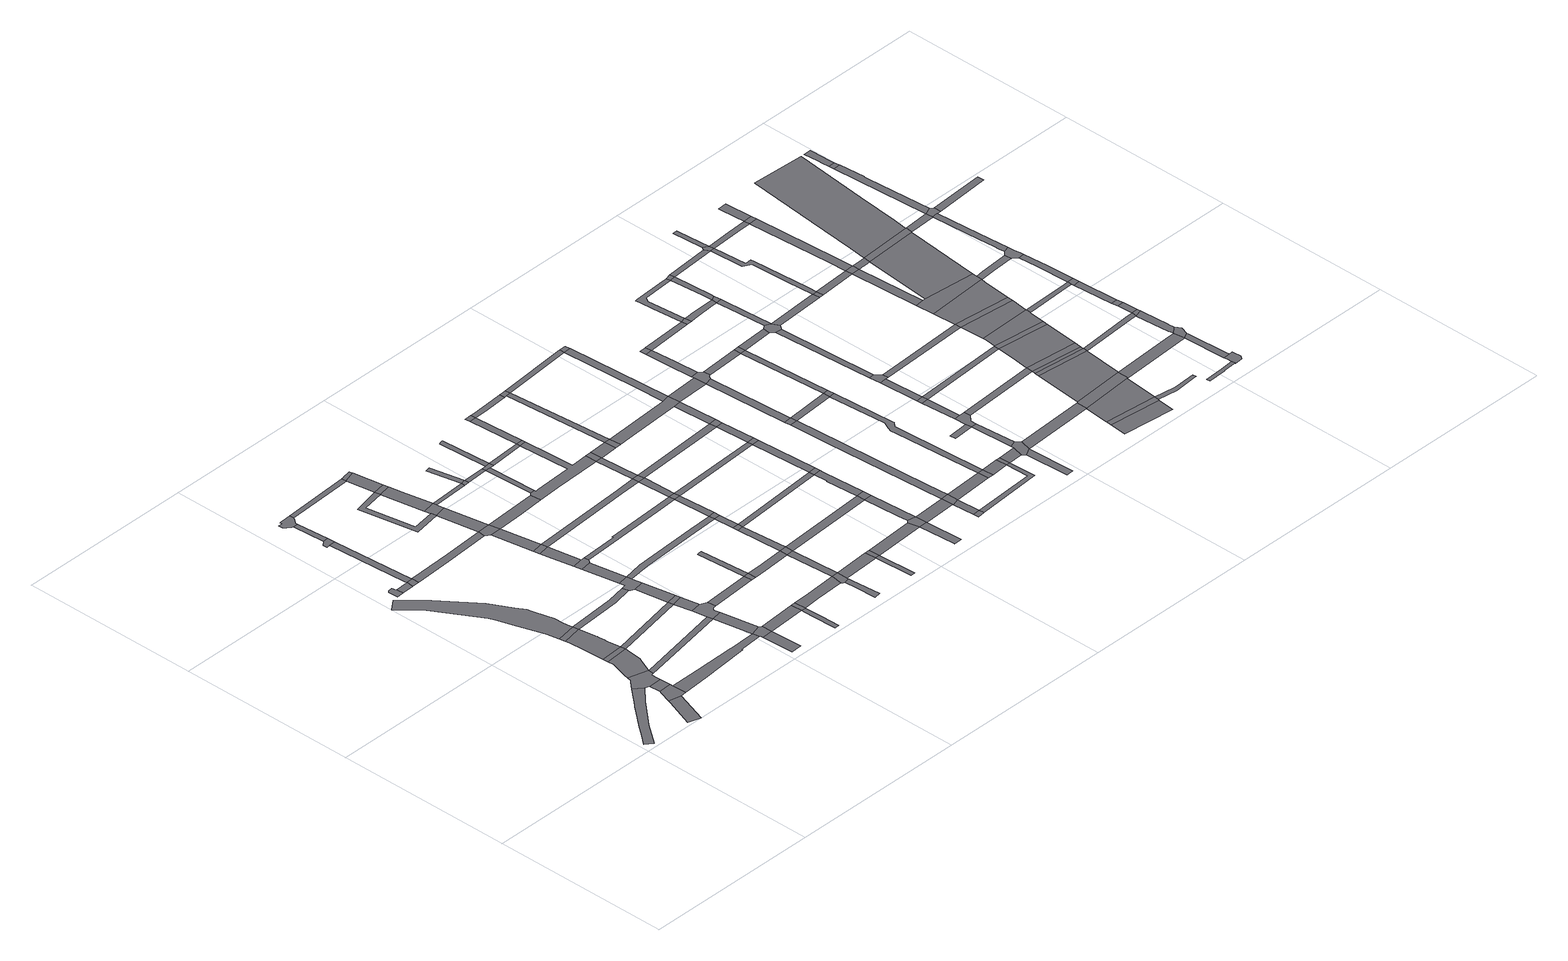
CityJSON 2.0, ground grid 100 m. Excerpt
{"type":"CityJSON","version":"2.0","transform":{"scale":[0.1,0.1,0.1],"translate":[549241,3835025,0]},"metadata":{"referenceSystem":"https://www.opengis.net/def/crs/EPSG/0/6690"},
"CityObjects":{
"road1":{"type":"Road","attributes":{"RoadStructureAttribute.sectionType":"1"},"geometry":[{"type":"MultiSurface","lod":"1","boundaries":[[[0,1,2,3,4,5,6,7,8,9,10,11,12,13]]]}]},
"road2":{"type":"Road","attributes":{"RoadStructureAttribute.sectionType":"1"},"geometry":[{"type":"MultiSurface","lod":"1","boundaries":[[[14,15,16,17,18]]]}]},
"road3":{"type":"Road","geometry":[{"type":"MultiSurface","lod":"1","boundaries":[[[19,20,21,14,18,22,23]]]}]},
"road4":{"type":"Road","geometry":[{"type":"MultiSurface","lod":"1","boundaries":[[[24,25,26,0,13,27,28,29,30,31,32,33,34,35,36]]]}]},
"road5":{"type":"Road","attributes":{"RoadStructureAttribute.sectionType":"1"},"geometry":[{"type":"MultiSurface","lod":"1","boundaries":[[[29,28,20,19]]]}]},
"road6":{"type":"Road","attributes":{"RoadStructureAttribute.sectionType":"1"},"geometry":[{"type":"MultiSurface","lod":"1","boundaries":[[[37,38,39,40,41,42,43,44,45,46,24,36]]]}]},
"road7":{"type":"Road","attributes":{"RoadStructureAttribute.sectionType":"1"},"geometry":[{"type":"MultiSurface","lod":"1","boundaries":[[[47,48,49,50,51,52,53,54,55,56,57,58,59,60,61,62,63,64,65,66,67,68,69,70,71,72,73,74,75,76]]]}]},
"road8":{"type":"Road","geometry":[{"type":"MultiSurface","lod":"1","boundaries":[[[77,78,79,80,81,82,83]]]}]},
"road9":{"type":"Road","geometry":[{"type":"MultiSurface","lod":"1","boundaries":[[[84,85,44,43]]]}]},
"road10":{"type":"Road","attributes":{"RoadStructureAttribute.sectionType":"1"},"geometry":[{"type":"MultiSurface","lod":"1","boundaries":[[[86,87,88,89,90,91,92,93,94,95,96,85,84]]]}]},
"road11":{"type":"Road","attributes":{"RoadStructureAttribute.sectionType":"1"},"geometry":[{"type":"MultiSurface","lod":"1","boundaries":[[[97,98,83,82,99]]]}]},
"road12":{"type":"Road","geometry":[{"type":"MultiSurface","lod":"1","boundaries":[[[76,75,94,93]]]}]},
"road13":{"type":"Road","geometry":[{"type":"MultiSurface","lod":"1","boundaries":[[[100,97,99,101,102]]]}]},
"road14":{"type":"Road","attributes":{"RoadStructureAttribute.sectionType":"1"},"geometry":[{"type":"MultiSurface","lod":"1","boundaries":[[[103,104,105,106,107,97,100]]]}]},
"road15":{"type":"Road","attributes":{"RoadStructureAttribute.sectionType":"1"},"geometry":[{"type":"MultiSurface","lod":"1","boundaries":[[[108,109,110,111,112,23,22,113,114,115,116,117]]]}]},
"road16":{"type":"Road","geometry":[{"type":"MultiSurface","lod":"1","boundaries":[[[118,119,120,121,105,104]]]}]},
"road17":{"type":"Road","attributes":{"RoadStructureAttribute.sectionType":"1"},"geometry":[{"type":"MultiSurface","lod":"1","boundaries":[[[122,123,36,35,124]]]}]},
"road18":{"type":"Road","attributes":{"RoadStructureAttribute.sectionType":"1"},"geometry":[{"type":"MultiSurface","lod":"1","boundaries":[[[125,126,119,118]]]}]},
"road19":{"type":"Road","geometry":[{"type":"MultiSurface","lod":"1","boundaries":[[[127,128,129,130,131,132,133,134,135,126,125,136,137,138,139]]]}]},
"road20":{"type":"Road","attributes":{"RoadStructureAttribute.sectionType":"1"},"geometry":[{"type":"MultiSurface","lod":"1","boundaries":[[[140,84,43,141]]]}]},
"road21":{"type":"Road","attributes":{"RoadStructureAttribute.sectionType":"1"},"geometry":[{"type":"MultiSurface","lod":"1","boundaries":[[[142,143,76,93,144,145]]]}]},
"road22":{"type":"Road","attributes":{"RoadStructureAttribute.sectionType":"1"},"geometry":[{"type":"MultiSurface","lod":"1","boundaries":[[[146,147,148,100,102,149,150]]]}]},
"road23":{"type":"Road","attributes":{"RoadStructureAttribute.sectionType":"1"},"geometry":[{"type":"MultiSurface","lod":"1","boundaries":[[[151,152,153,154]]]}]},
"road24":{"type":"Road","geometry":[{"type":"MultiSurface","lod":"1","boundaries":[[[155,108,117,156,152,151,157]]]}]},
"road25":{"type":"Road","attributes":{"RoadStructureAttribute.sectionType":"1"},"geometry":[{"type":"MultiSurface","lod":"1","boundaries":[[[158,124,108,155]]]}]},
"road26":{"type":"Road","attributes":{"RoadStructureAttribute.sectionType":"1"},"geometry":[{"type":"MultiSurface","lod":"1","boundaries":[[[159,127,139,160,161]]]}]},
"road27":{"type":"Road","geometry":[{"type":"MultiSurface","lod":"1","boundaries":[[[162,163,164,122,124,158,165,166,167,168,169]]]}]},
"road28":{"type":"Road","attributes":{"RoadStructureAttribute.sectionType":"1"},"geometry":[{"type":"MultiSurface","lod":"1","boundaries":[[[170,141,171,172,163,162]]]}]},
"road29":{"type":"Road","geometry":[{"type":"MultiSurface","lod":"1","boundaries":[[[173,140,141,170]]]}]},
"road30":{"type":"Road","attributes":{"RoadStructureAttribute.sectionType":"1"},"geometry":[{"type":"MultiSurface","lod":"1","boundaries":[[[174,175,140,173]]]}]},
"road31":{"type":"Road","geometry":[{"type":"MultiSurface","lod":"1","boundaries":[[[176,177,178,179,180,181,142,145,182,175,174,183,184]]]}]},
"road32":{"type":"Road","attributes":{"RoadStructureAttribute.sectionType":"1"},"geometry":[{"type":"MultiSurface","lod":"1","boundaries":[[[185,186,187,177,176]]]}]},
"road33":{"type":"Road","attributes":{"RoadStructureAttribute.sectionType":"1"},"geometry":[{"type":"MultiSurface","lod":"1","boundaries":[[[188,189,190,191,192,193,194,195,196,197]]]}]},
"road34":{"type":"Road","geometry":[{"type":"MultiSurface","lod":"1","boundaries":[[[198,199,200,187,186,201]]]}]},
"road35":{"type":"Road","attributes":{"RoadStructureAttribute.sectionType":"1"},"geometry":[{"type":"MultiSurface","lod":"1","boundaries":[[[202,203,204,205,200,199]]]}]},
"road36":{"type":"Road","geometry":[{"type":"MultiSurface","lod":"1","boundaries":[[[206,207,208,204,203]]]}]},
"road37":{"type":"Road","attributes":{"RoadStructureAttribute.sectionType":"1"},"geometry":[{"type":"MultiSurface","lod":"1","boundaries":[[[209,157,151,210,211,212]]]}]},
"road38":{"type":"Road","attributes":{"RoadStructureAttribute.sectionType":"1"},"geometry":[{"type":"MultiSurface","lod":"1","boundaries":[[[213,214,208,207]]]}]},
"road39":{"type":"Road","geometry":[{"type":"MultiSurface","lod":"1","boundaries":[[[215,146,150,214,213]]]}]},
"road40":{"type":"Road","attributes":{"RoadStructureAttribute.sectionType":"1"},"geometry":[{"type":"MultiSurface","lod":"1","boundaries":[[[216,217,193,218,146,215]]]}]},
"road41":{"type":"Road","geometry":[{"type":"MultiSurface","lod":"1","boundaries":[[[219,220,221,194,193,217,222,223,224]]]}]},
"road42":{"type":"Road","attributes":{"RoadStructureAttribute.sectionType":"1"},"geometry":[{"type":"MultiSurface","lod":"1","boundaries":[[[225,226,197,227,220,219]]]}]},
"road43":{"type":"Road","attributes":{"RoadStructureAttribute.sectionType":"1"},"geometry":[{"type":"MultiSurface","lod":"1","boundaries":[[[212,228,229,230,231,232]]]}]},
"road44":{"type":"Road","attributes":{"RoadStructureAttribute.sectionType":"1"},"geometry":[{"type":"MultiSurface","lod":"1","boundaries":[[[233,169,168,234]]]}]},
"road45":{"type":"Road","geometry":[{"type":"MultiSurface","lod":"1","boundaries":[[[235,188,197,226]]]}]},
"road46":{"type":"Road","attributes":{"RoadStructureAttribute.sectionType":"1"},"geometry":[{"type":"MultiSurface","lod":"1","boundaries":[[[236,161,237,238,239,188,235]]]}]},
"road47":{"type":"Road","geometry":[{"type":"MultiSurface","lod":"1","boundaries":[[[240,241,242,243,159,161,236]]]}]},
"road48":{"type":"Road","geometry":[{"type":"MultiSurface","lod":"1","boundaries":[[[244,209,212,232,245]]]}]},
"road49":{"type":"Road","attributes":{"RoadStructureAttribute.sectionType":"1"},"geometry":[{"type":"MultiSurface","lod":"1","boundaries":[[[246,219,224,247]]]}]},
"road50":{"type":"Road","geometry":[{"type":"MultiSurface","lod":"1","boundaries":[[[248,215,213,249,250]]]}]},
"road51":{"type":"Road","geometry":[{"type":"MultiSurface","lod":"1","boundaries":[[[251,233,234,252]]]}]},
"road52":{"type":"Road","attributes":{"RoadStructureAttribute.sectionType":"1"},"geometry":[{"type":"MultiSurface","lod":"1","boundaries":[[[253,254,255,244,245,256,257,258,259,260]]]}]},
"road53":{"type":"Road","attributes":{"RoadStructureAttribute.sectionType":"1"},"geometry":[{"type":"MultiSurface","lod":"1","boundaries":[[[261,262,263,233,251]]]}]},
"road54":{"type":"Road","attributes":{"RoadStructureAttribute.sectionType":"1"},"geometry":[{"type":"MultiSurface","lod":"1","boundaries":[[[264,265,266,176,184,267,268,269]]]}]},
"road55":{"type":"Road","geometry":[{"type":"MultiSurface","lod":"1","boundaries":[[[270,246,247,271]]]}]},
"road56":{"type":"Road","geometry":[{"type":"MultiSurface","lod":"1","boundaries":[[[272,273,274,246,270]]]}]},
"road57":{"type":"Road","attributes":{"RoadStructureAttribute.sectionType":"1"},"geometry":[{"type":"MultiSurface","lod":"1","boundaries":[[[275,276,277,278,198,201,279,280]]]}]},
"road58":{"type":"Road","attributes":{"RoadStructureAttribute.sectionType":"1"},"geometry":[{"type":"MultiSurface","lod":"1","boundaries":[[[281,282,206,203,283,284]]]}]},
"road59":{"type":"Road","attributes":{"RoadStructureAttribute.sectionType":"1"},"geometry":[{"type":"MultiSurface","lod":"1","boundaries":[[[285,286,287,251,252,288,289]]]}]},
"road60":{"type":"Road","attributes":{"RoadStructureAttribute.sectionType":"1"},"geometry":[{"type":"MultiSurface","lod":"1","boundaries":[[[290,270,271,291]]]}]},
"road61":{"type":"Road","attributes":{"RoadStructureAttribute.sectionType":"1"},"geometry":[{"type":"MultiSurface","lod":"1","boundaries":[[[292,293,294,295,296,297]]]}]},
"road62":{"type":"Road","geometry":[{"type":"MultiSurface","lod":"1","boundaries":[[[298,253,260,299,300,294,293,301]]]}]},
"road63":{"type":"Road","attributes":{"RoadStructureAttribute.sectionType":"1"},"geometry":[{"type":"MultiSurface","lod":"1","boundaries":[[[291,302,303,304]]]}]},
"road64":{"type":"Road","attributes":{"RoadStructureAttribute.sectionType":"1"},"geometry":[{"type":"MultiSurface","lod":"1","boundaries":[[[305,289,253,298]]]}]},
"road65":{"type":"Road","geometry":[{"type":"MultiSurface","lod":"1","boundaries":[[[306,307,290,291,304,308]]]}]},
"road66":{"type":"Road","geometry":[{"type":"MultiSurface","lod":"1","boundaries":[[[309,285,289,305]]]}]},
"road67":{"type":"Road","attributes":{"RoadStructureAttribute.sectionType":"1"},"geometry":[{"type":"MultiSurface","lod":"1","boundaries":[[[310,311,312,313,307,306]]]}]},
"road68":{"type":"Road","attributes":{"RoadStructureAttribute.sectionType":"1"},"geometry":[{"type":"MultiSurface","lod":"1","boundaries":[[[314,315,316,285,309]]]}]},
"road69":{"type":"Road","attributes":{"RoadStructureAttribute.sectionType":"1"},"geometry":[{"type":"MultiSurface","lod":"1","boundaries":[[[317,318,298,301,319,320,321]]]}]},
"road70":{"type":"Road","geometry":[{"type":"MultiSurface","lod":"1","boundaries":[[[322,323,316,315]]]}]},
"road71":{"type":"Road","attributes":{"RoadStructureAttribute.sectionType":"1"},"geometry":[{"type":"MultiSurface","lod":"1","boundaries":[[[324,269,323,322]]]}]},
"road72":{"type":"Road","attributes":{"RoadStructureAttribute.sectionType":"1"},"geometry":[{"type":"MultiSurface","lod":"1","boundaries":[[[325,326,327,328,329,330,331,332,333,334,303,302,335,248,250,336,337,338,339,340]]]}]},
"road73":{"type":"Road","geometry":[{"type":"MultiSurface","lod":"1","boundaries":[[[341,264,269,324]]]}]},
"road74":{"type":"Road","attributes":{"RoadStructureAttribute.sectionType":"1"},"geometry":[{"type":"MultiSurface","lod":"1","boundaries":[[[342,306,308,329]]]}]},
"road75":{"type":"Road","attributes":{"RoadStructureAttribute.sectionType":"1"},"geometry":[{"type":"MultiSurface","lod":"1","boundaries":[[[343,321,344,345]]]}]},
"road76":{"type":"Road","attributes":{"RoadStructureAttribute.sectionType":"1"},"geometry":[{"type":"MultiSurface","lod":"1","boundaries":[[[346,280,264,341]]]}]},
"road77":{"type":"Road","geometry":[{"type":"MultiSurface","lod":"1","boundaries":[[[347,317,321,343]]]}]},
"road78":{"type":"Road","geometry":[{"type":"MultiSurface","lod":"1","boundaries":[[[275,280,346,348]]]}]},
"road79":{"type":"Road","attributes":{"RoadStructureAttribute.sectionType":"1"},"geometry":[{"type":"MultiSurface","lod":"1","boundaries":[[[349,350,284,275,348]]]}]},
"road80":{"type":"Road","geometry":[{"type":"MultiSurface","lod":"1","boundaries":[[[351,281,284,350,352]]]}]},
"road81":{"type":"Road","geometry":[{"type":"MultiSurface","lod":"1","boundaries":[[[353,342,329,328]]]}]},
"road82":{"type":"Road","attributes":{"RoadStructureAttribute.sectionType":"1"},"geometry":[{"type":"MultiSurface","lod":"1","boundaries":[[[354,339,281,351]]]}]},
"road83":{"type":"Road","attributes":{"RoadStructureAttribute.sectionType":"1"},"geometry":[{"type":"MultiSurface","lod":"1","boundaries":[[[355,356,342,353]]]}]},
"road84":{"type":"Road","geometry":[{"type":"MultiSurface","lod":"1","boundaries":[[[357,340,339,354]]]}]},
"road85":{"type":"Road","attributes":{"RoadStructureAttribute.sectionType":"1"},"geometry":[{"type":"MultiSurface","lod":"1","boundaries":[[[358,309,305,359]]]}]},
"road86":{"type":"Road","geometry":[{"type":"MultiSurface","lod":"1","boundaries":[[[360,361,356,355]]]}]},
"road87":{"type":"Road","attributes":{"RoadStructureAttribute.sectionType":"1"},"geometry":[{"type":"MultiSurface","lod":"1","boundaries":[[[362,347,343,363,364]]]}]},
"road88":{"type":"Road","attributes":{"RoadStructureAttribute.sectionType":"1"},"geometry":[{"type":"MultiSurface","lod":"1","boundaries":[[[365,366,357,354,367,368,369]]]}]},
"road89":{"type":"Road","attributes":{"RoadStructureAttribute.sectionType":"1"},"geometry":[{"type":"MultiSurface","lod":"1","boundaries":[[[370,322,315,371]]]}]},
"road90":{"type":"Road","geometry":[{"type":"MultiSurface","lod":"1","boundaries":[[[372,365,369,373]]]}]},
"road91":{"type":"Road","attributes":{"RoadStructureAttribute.sectionType":"1"},"geometry":[{"type":"MultiSurface","lod":"1","boundaries":[[[374,375,376,360,355,377,378,379]]]}]},
"road92":{"type":"Road","attributes":{"RoadStructureAttribute.sectionType":"1"},"geometry":[{"type":"MultiSurface","lod":"1","boundaries":[[[380,348,346,381]]]}]},
"road93":{"type":"Road","attributes":{"RoadStructureAttribute.sectionType":"1"},"geometry":[{"type":"MultiSurface","lod":"1","boundaries":[[[382,364,383,384,385]]]}]},
"road94":{"type":"Road","geometry":[{"type":"MultiSurface","lod":"1","boundaries":[[[386,362,364,382,387]]]}]},
"road95":{"type":"Road","attributes":{"RoadStructureAttribute.sectionType":"1"},"geometry":[{"type":"MultiSurface","lod":"1","boundaries":[[[388,389,365,372]]]}]},
"road96":{"type":"Road","attributes":{"RoadStructureAttribute.sectionType":"1"},"geometry":[{"type":"MultiSurface","lod":"1","boundaries":[[[390,351,352,391]]]}]},
"road97":{"type":"Road","attributes":{"RoadStructureAttribute.sectionType":"1"},"geometry":[{"type":"MultiSurface","lod":"1","boundaries":[[[392,359,393,386,387]]]}]},
"road98":{"type":"Road","geometry":[{"type":"MultiSurface","lod":"1","boundaries":[[[394,395,374,379,396,389,388]]]}]},
"road99":{"type":"Road","geometry":[{"type":"MultiSurface","lod":"1","boundaries":[[[397,358,359,392]]]}]},
"road100":{"type":"Road","attributes":{"RoadStructureAttribute.sectionType":"1"},"geometry":[{"type":"MultiSurface","lod":"1","boundaries":[[[398,399,371,400,401,402,358,397]]]}]},
"road101":{"type":"Road","attributes":{"RoadStructureAttribute.sectionType":"7"},"geometry":[{"type":"MultiSurface","lod":"1","boundaries":[[[403,404,387,382,405,406]]]}]},
"road102":{"type":"Road","geometry":[{"type":"MultiSurface","lod":"1","boundaries":[[[407,370,371,399]]]}]},
"road103":{"type":"Road","attributes":{"RoadStructureAttribute.sectionType":"1"},"geometry":[{"type":"MultiSurface","lod":"1","boundaries":[[[408,409,410,372,373,411,412,413]]]}]},
"road104":{"type":"Road","geometry":[{"type":"MultiSurface","lod":"1","boundaries":[[[414,415,416,417]]]}]},
"road105":{"type":"Road","attributes":{"RoadStructureAttribute.sectionType":"1"},"geometry":[{"type":"MultiSurface","lod":"1","boundaries":[[[418,381,419,420,421,370,407]]]}]},
"road106":{"type":"Road","attributes":{"RoadStructureAttribute.sectionType":"1"},"geometry":[{"type":"MultiSurface","lod":"1","boundaries":[[[422,423,415,414]]]}]},
"road107":{"type":"Road","geometry":[{"type":"MultiSurface","lod":"1","boundaries":[[[424,403,406,423,422]]]}]},
"road108":{"type":"Road","geometry":[{"type":"MultiSurface","lod":"1","boundaries":[[[425,380,381,418]]]}]},
"road109":{"type":"Road","attributes":{"RoadStructureAttribute.sectionType":"1"},"geometry":[{"type":"MultiSurface","lod":"1","boundaries":[[[426,391,427,380,425]]]}]},
"road110":{"type":"Road","attributes":{"RoadStructureAttribute.sectionType":"1"},"geometry":[{"type":"MultiSurface","lod":"1","boundaries":[[[428,394,388,429]]]}]},
"road111":{"type":"Road","geometry":[{"type":"MultiSurface","lod":"1","boundaries":[[[430,390,391,426]]]}]},
"road112":{"type":"Road","attributes":{"RoadStructureAttribute.sectionType":"1"},"geometry":[{"type":"MultiSurface","lod":"1","boundaries":[[[413,412,390,430]]]}]},
"road113":{"type":"Road","attributes":{"RoadStructureAttribute.sectionType":"1"},"geometry":[{"type":"MultiSurface","lod":"1","boundaries":[[[431,432,433,434,435,436,437,403,424]]]}]},
"road114":{"type":"Road","attributes":{"RoadStructureAttribute.sectionType":"1"},"geometry":[{"type":"MultiSurface","lod":"1","boundaries":[[[438,424,422,439]]]}]},
"road115":{"type":"Road","attributes":{"RoadStructureAttribute.sectionType":"1"},"geometry":[{"type":"MultiSurface","lod":"1","boundaries":[[[440,441,442,443,414,417]]]}]},
"road116":{"type":"Road","attributes":{"RoadStructureAttribute.sectionType":"1"},"geometry":[{"type":"MultiSurface","lod":"1","boundaries":[[[444,445,429,446,447,448,409,408]]]}]},
"road117":{"type":"Road","geometry":[{"type":"MultiSurface","lod":"1","boundaries":[[[449,450,436,435]]]}]},
"road118":{"type":"Road","geometry":[{"type":"MultiSurface","lod":"1","boundaries":[[[451,408,413,452]]]}]},
"road119":{"type":"Road","geometry":[{"type":"MultiSurface","lod":"1","boundaries":[[[453,438,439,454]]]}]},
"road120":{"type":"Road","geometry":[{"type":"MultiSurface","lod":"1","boundaries":[[[455,428,429,445]]]}]},
"road121":{"type":"Road","attributes":{"RoadStructureAttribute.sectionType":"1"},"geometry":[{"type":"MultiSurface","lod":"1","boundaries":[[[456,452,450,449,457]]]}]},
"road122":{"type":"Road","attributes":{"RoadStructureAttribute.sectionType":"1"},"geometry":[{"type":"MultiSurface","lod":"1","boundaries":[[[458,459,453,454,460,442]]]}]},
"road123":{"type":"Road","geometry":[{"type":"MultiSurface","lod":"1","boundaries":[[[461,462,451,452,456,463,464,465,466,467,468]]]}]},
"road124":{"type":"Road","attributes":{"RoadStructureAttribute.sectionType":"1"},"geometry":[{"type":"MultiSurface","lod":"1","boundaries":[[[469,449,435,470]]]}]},
"road125":{"type":"Road","attributes":{"RoadStructureAttribute.sectionType":"1"},"geometry":[{"type":"MultiSurface","lod":"1","boundaries":[[[471,472,473,474,475,476,477,470,478,479,480,481,482,483,438,453]]]}]},
"road126":{"type":"Road","geometry":[{"type":"MultiSurface","lod":"1","boundaries":[[[484,458,442,441]]]}]},
"road127":{"type":"Road","attributes":{"RoadStructureAttribute.sectionType":"1"},"geometry":[{"type":"MultiSurface","lod":"1","boundaries":[[[485,486,487,488,462,461]]]}]},
"road128":{"type":"Road","geometry":[{"type":"MultiSurface","lod":"1","boundaries":[[[489,490,487,486]]]}]},
"road129":{"type":"Road","attributes":{"RoadStructureAttribute.sectionType":"1"},"geometry":[{"type":"MultiSurface","lod":"1","boundaries":[[[491,484,441,492]]]}]},
"road130":{"type":"Road","attributes":{"RoadStructureAttribute.sectionType":"1"},"geometry":[{"type":"MultiSurface","lod":"1","boundaries":[[[493,494,495,496]]]}]},
"road131":{"type":"Road","geometry":[{"type":"MultiSurface","lod":"1","boundaries":[[[497,469,470,477]]]}]},
"road132":{"type":"Road","attributes":{"RoadStructureAttribute.sectionType":"1"},"geometry":[{"type":"MultiSurface","lod":"1","boundaries":[[[498,468,467,499,500]]]}]},
"road133":{"type":"Road","geometry":[{"type":"MultiSurface","lod":"1","boundaries":[[[501,502,503,504]]]}]},
"road134":{"type":"Road","geometry":[{"type":"MultiSurface","lod":"1","boundaries":[[[505,506,507,508,509,491,492,494,493,510]]]}]},
"road135":{"type":"Road","attributes":{"RoadStructureAttribute.sectionType":"1"},"geometry":[{"type":"MultiSurface","lod":"1","boundaries":[[[511,504,508,507]]]}]},
"road136":{"type":"Road","attributes":{"RoadStructureAttribute.sectionType":"1"},"geometry":[{"type":"MultiSurface","lod":"1","boundaries":[[[512,500,469,497]]]}]},
"road137":{"type":"Road","attributes":{"RoadStructureAttribute.sectionType":"1"},"geometry":[{"type":"MultiSurface","lod":"1","boundaries":[[[513,514,489,486,515]]]}]},
"road138":{"type":"Road","geometry":[{"type":"MultiSurface","lod":"1","boundaries":[[[516,517,518,501,504,511,519,520,521,522]]]}]},
"road139":{"type":"Road","attributes":{"RoadStructureAttribute.sectionType":"1"},"geometry":[{"type":"MultiSurface","lod":"1","boundaries":[[[523,524,518,517]]]}]},
"road140":{"type":"Road","geometry":[{"type":"MultiSurface","lod":"1","boundaries":[[[525,498,500,512]]]}]},
"road141":{"type":"Road","geometry":[{"type":"MultiSurface","lod":"1","boundaries":[[[526,527,524,523]]]}]},
"road142":{"type":"Road","attributes":{"RoadStructureAttribute.sectionType":"1"},"geometry":[{"type":"MultiSurface","lod":"1","boundaries":[[[528,529,527,526]]]}]},
"road143":{"type":"Road","geometry":[{"type":"MultiSurface","lod":"1","boundaries":[[[530,531,532,533,529,528,534,535]]]}]},
"road144":{"type":"Road","geometry":[{"type":"MultiSurface","lod":"1","boundaries":[[[536,513,515,537]]]}]},
"road145":{"type":"Road","attributes":{"RoadStructureAttribute.sectionType":"1"},"geometry":[{"type":"MultiSurface","lod":"1","boundaries":[[[538,525,512,539]]]}]},
"road146":{"type":"Road","attributes":{"RoadStructureAttribute.sectionType":"1"},"geometry":[{"type":"MultiSurface","lod":"1","boundaries":[[[540,510,493,541]]]}]},
"road147":{"type":"Road","attributes":{"RoadStructureAttribute.sectionType":"1"},"geometry":[{"type":"MultiSurface","lod":"1","boundaries":[[[542,533,532,543]]]}]},
"road148":{"type":"Road","attributes":{"RoadStructureAttribute.sectionType":"1"},"geometry":[{"type":"MultiSurface","lod":"1","boundaries":[[[544,545,546,547,536,537,548,549,550]]]}]},
"road149":{"type":"Road","attributes":{"RoadStructureAttribute.sectionType":"1"},"geometry":[{"type":"MultiSurface","lod":"1","boundaries":[[[551,552,553,554,555,556,513,536,557,558,559,560,561]]]}]},
"road150":{"type":"Road","geometry":[{"type":"MultiSurface","lod":"1","boundaries":[[[562,563,538,539,564,542,543,565,566,567]]]}]},
"road151":{"type":"Road","attributes":{"RoadStructureAttribute.sectionType":"1"},"geometry":[{"type":"MultiSurface","lod":"1","boundaries":[[[568,516,522,569]]]}]},
"road152":{"type":"Road","attributes":{"RoadStructureAttribute.sectionType":"1"},"geometry":[{"type":"MultiSurface","lod":"1","boundaries":[[[570,571,572,550,573,562,567]]]}]},
"road153":{"type":"Road","attributes":{"RoadStructureAttribute.sectionType":"1"},"geometry":[{"type":"MultiSurface","lod":"1","boundaries":[[[574,526,523,575]]]}]},
"road154":{"type":"Road","geometry":[{"type":"MultiSurface","lod":"1","boundaries":[[[576,544,550,572]]]}]},
"road155":{"type":"Road","attributes":{"RoadStructureAttribute.sectionType":"1"},"geometry":[{"type":"MultiSurface","lod":"1","boundaries":[[[577,578,561,579,580,544,576]]]}]},
"road156":{"type":"Road","geometry":[{"type":"MultiSurface","lod":"1","boundaries":[[[581,582,583,584]]]}]},
"road157":{"type":"Road","attributes":{"RoadStructureAttribute.sectionType":"1"},"geometry":[{"type":"MultiSurface","lod":"1","boundaries":[[[585,535,534,586]]]}]},
"road158":{"type":"Road","geometry":[{"type":"MultiSurface","lod":"1","boundaries":[[[587,551,561,578]]]}]},
"road159":{"type":"Road","geometry":[{"type":"MultiSurface","lod":"1","boundaries":[[[588,581,584,589,590]]]}]},
"road160":{"type":"Road","attributes":{"RoadStructureAttribute.sectionType":"1"},"geometry":[{"type":"MultiSurface","lod":"1","boundaries":[[[591,592,567,566,593,594]]]}]},
"road161":{"type":"Road","attributes":{"RoadStructureAttribute.sectionType":"1"},"geometry":[{"type":"MultiSurface","lod":"1","boundaries":[[[595,596,541,597,588,590]]]}]},
"road162":{"type":"Road","geometry":[{"type":"MultiSurface","lod":"1","boundaries":[[[598,599,540,541,596,600]]]}]},
"road163":{"type":"Road","attributes":{"RoadStructureAttribute.sectionType":"1"},"geometry":[{"type":"MultiSurface","lod":"1","boundaries":[[[601,587,578,602]]]}]},
"road164":{"type":"Road","attributes":{"RoadStructureAttribute.sectionType":"1"},"geometry":[{"type":"MultiSurface","lod":"1","boundaries":[[[603,599,598,604,605,606,607]]]}]},
"road165":{"type":"Road","geometry":[{"type":"MultiSurface","lod":"1","boundaries":[[[591,594,608,609]]]}]},
"road166":{"type":"Road","geometry":[{"type":"MultiSurface","lod":"1","boundaries":[[[610,603,607,611]]]}]},
"road167":{"type":"Road","attributes":{"RoadStructureAttribute.sectionType":"1"},"geometry":[{"type":"MultiSurface","lod":"1","boundaries":[[[569,612,610,611,613,614]]]}]},
"road168":{"type":"Road","geometry":[{"type":"MultiSurface","lod":"1","boundaries":[[[615,568,569,614,616]]]}]},
"road169":{"type":"Road","attributes":{"RoadStructureAttribute.sectionType":"1"},"geometry":[{"type":"MultiSurface","lod":"1","boundaries":[[[617,618,619,620,621,622,623,602,624,625,626,627,591,609]]]}]},
"road170":{"type":"Road","attributes":{"RoadStructureAttribute.sectionType":"1"},"geometry":[{"type":"MultiSurface","lod":"1","boundaries":[[[628,629,630,631,632,590,589]]]}]},
"road171":{"type":"Road","attributes":{"RoadStructureAttribute.sectionType":"1"},"geometry":[{"type":"MultiSurface","lod":"1","boundaries":[[[575,633,634,615,616,635]]]}]},
"road172":{"type":"Road","geometry":[{"type":"MultiSurface","lod":"1","boundaries":[[[636,601,602,623,637]]]}]},
"road173":{"type":"Road","attributes":{"RoadStructureAttribute.sectionType":"1"},"geometry":[{"type":"MultiSurface","lod":"1","boundaries":[[[638,639,640,609,608,641,642]]]}]},
"road174":{"type":"Road","attributes":{"RoadStructureAttribute.sectionType":"1"},"geometry":[{"type":"MultiSurface","lod":"1","boundaries":[[[643,644,645,636,637]]]}]},
"road175":{"type":"Road","geometry":[{"type":"MultiSurface","lod":"1","boundaries":[[[574,575,635,646,647]]]}]},
"road176":{"type":"Road","geometry":[{"type":"MultiSurface","lod":"1","boundaries":[[[648,649,650,647,646,651,652]]]}]},
"road177":{"type":"Road","attributes":{"RoadStructureAttribute.sectionType":"1"},"geometry":[{"type":"MultiSurface","lod":"1","boundaries":[[[653,642,654,655]]]}]},
"road178":{"type":"Road","attributes":{"RoadStructureAttribute.sectionType":"1"},"geometry":[{"type":"MultiSurface","lod":"1","boundaries":[[[586,656,649,648,657,658]]]}]},
"road179":{"type":"Road","geometry":[{"type":"MultiSurface","lod":"1","boundaries":[[[585,586,658,659]]]}]},
"road180":{"type":"Road","attributes":{"RoadStructureAttribute.sectionType":"1"},"geometry":[{"type":"MultiSurface","lod":"1","boundaries":[[[660,661,637,623,662,663]]]}]},
"road181":{"type":"Road","geometry":[{"type":"MultiSurface","lod":"1","boundaries":[[[664,638,642,653]]]}]},
"road182":{"type":"Road","attributes":{"RoadStructureAttribute.sectionType":"1"},"geometry":[{"type":"MultiSurface","lod":"1","boundaries":[[[665,666,667,668,585,659]]]}]},
"road183":{"type":"Road","attributes":{"RoadStructureAttribute.sectionType":"1"},"geometry":[{"type":"MultiSurface","lod":"1","boundaries":[[[669,670,598,600,671,672,673]]]}]},
"road184":{"type":"Road","geometry":[{"type":"MultiSurface","lod":"1","boundaries":[[[674,655,654,668,667,675,676,677,678,679]]]}]},
"road185":{"type":"Road","geometry":[{"type":"MultiSurface","lod":"1","boundaries":[[[680,681,682,683,684,685,686]]]}]},
"road186":{"type":"Road","attributes":{"RoadStructureAttribute.sectionType":"1"},"geometry":[{"type":"MultiSurface","lod":"1","boundaries":[[[687,688,689,690,664,653,691,692,693,694,695]]]}]},
"road187":{"type":"Road","attributes":{"RoadStructureAttribute.sectionType":"1"},"geometry":[{"type":"MultiSurface","lod":"1","boundaries":[[[696,697,698,663,699,638,664]]]}]},
"road188":{"type":"Road","attributes":{"RoadStructureAttribute.sectionType":"1"},"geometry":[{"type":"MultiSurface","lod":"1","boundaries":[[[700,701,611,607,702,703]]]}]},
"road189":{"type":"Road","geometry":[{"type":"MultiSurface","lod":"1","boundaries":[[[704,660,663,698]]]}]},
"road190":{"type":"Road","attributes":{"RoadStructureAttribute.sectionType":"1"},"geometry":[{"type":"MultiSurface","lod":"1","boundaries":[[[705,695,679,678]]]}]},
"road191":{"type":"Road","attributes":{"RoadStructureAttribute.sectionType":"1"},"geometry":[{"type":"MultiSurface","lod":"1","boundaries":[[[706,707,708,709,660,704]]]}]},
"road192":{"type":"Road","geometry":[{"type":"MultiSurface","lod":"1","boundaries":[[[710,711,712,713,680,686,714,715,716]]]}]},
"road193":{"type":"Road","attributes":{"RoadStructureAttribute.sectionType":"1"},"geometry":[{"type":"MultiSurface","lod":"1","boundaries":[[[717,718,719,673,712,711]]]}]},
"road194":{"type":"Road","attributes":{"RoadStructureAttribute.sectionType":"1"},"geometry":[{"type":"MultiSurface","lod":"1","boundaries":[[[720,721,648,652,722,723]]]}]},
"road195":{"type":"Road","geometry":[{"type":"MultiSurface","lod":"1","boundaries":[[[724,725,669,673,719,726]]]}]},
"road196":{"type":"Road","geometry":[{"type":"MultiSurface","lod":"1","boundaries":[[[727,728,687,695,705,729]]]}]},
"road197":{"type":"Road","attributes":{"RoadStructureAttribute.sectionType":"1"},"geometry":[{"type":"MultiSurface","lod":"1","boundaries":[[[730,731,732,733,734,703,735,736,737,738,669,725]]]}]},
"road198":{"type":"Road","geometry":[{"type":"MultiSurface","lod":"1","boundaries":[[[739,700,703,734]]]}]},
"road199":{"type":"Road","attributes":{"RoadStructureAttribute.sectionType":"1"},"geometry":[{"type":"MultiSurface","lod":"1","boundaries":[[[740,741,700,739]]]}]},
"road200":{"type":"Road","attributes":{"RoadStructureAttribute.sectionType":"1"},"geometry":[{"type":"MultiSurface","lod":"1","boundaries":[[[742,743,676,675,744,745]]]}]},
"road201":{"type":"Road","geometry":[{"type":"MultiSurface","lod":"1","boundaries":[[[746,747,741,740]]]}]},
"road202":{"type":"Road","attributes":{"RoadStructureAttribute.sectionType":"1"},"geometry":[{"type":"MultiSurface","lod":"1","boundaries":[[[748,749,747,746]]]}]},
"road203":{"type":"Road","geometry":[{"type":"MultiSurface","lod":"1","boundaries":[[[750,720,723,751,749,748,752]]]}]},
"road204":{"type":"Road","attributes":{"RoadStructureAttribute.sectionType":"1"},"geometry":[{"type":"MultiSurface","lod":"1","boundaries":[[[753,754,755,756,687,728,757,758,759]]]}]},
"road205":{"type":"Road","attributes":{"RoadStructureAttribute.sectionType":"1"},"geometry":[{"type":"MultiSurface","lod":"1","boundaries":[[[760,761,762,763,720,750]]]}]},
"road206":{"type":"Road","geometry":[{"type":"MultiSurface","lod":"1","boundaries":[[[764,765,766,767,768,769,742,745,770,771,772,762,761,773,774]]]}]},
"road207":{"type":"Road","attributes":{"RoadStructureAttribute.sectionType":"1"},"geometry":[{"type":"MultiSurface","lod":"1","boundaries":[[[775,776,777,727,729,778,779,780]]]}]},
"road208":{"type":"Road","attributes":{"RoadStructureAttribute.sectionType":"1"},"geometry":[{"type":"MultiSurface","lod":"1","boundaries":[[[781,782,780,783,784,785,786,765,764]]]}]},
"road209":{"type":"Road","geometry":[{"type":"MultiSurface","lod":"1","boundaries":[[[787,775,780,782,788,789,790,791]]]}]},
"road210":{"type":"Road","attributes":{"RoadStructureAttribute.sectionType":"1"},"geometry":[{"type":"MultiSurface","lod":"1","boundaries":[[[792,793,794,795,796,797,775,787]]]}]},
"road211":{"type":"Road","geometry":[{"type":"MultiSurface","lod":"1","boundaries":[[[798,799,796,795]]]}]},
"road212":{"type":"Road","geometry":[{"type":"MultiSurface","lod":"1","boundaries":[[[800,801,802,803,804,805,799,798]]]}]},
"road213":{"type":"Road","attributes":{"RoadStructureAttribute.sectionType":"1"},"geometry":[{"type":"MultiSurface","lod":"1","boundaries":[[[806,807,791,790,808]]]}]}
},
"vertices":[
[310,393,0],[269,346,0],[227,299,0],[220,291,0],[163,223,0],[114,165,0],[82,122,0],[26,53,0],[65,23,0],[155,141,0],[266,265,0],[281,282,0],[357,357,0],[358,357,0],
[359,204,0],[354,188,0],[296,24,0],[363,0,0],[428,190,0],
[457,287,0],[387,286,0],[383,273,0],[463,192,0],[457,270,0],
[361,467,0],[355,444,0],[349,437,0],[380,349,0],[383,348,0],[456,349,0],[455,374,0],[455,396,0],[455,398,0],[458,404,0],[460,404,0],[467,405,0],[471,436,0],
[474,442,0],[495,493,0],[512,532,0],[513,543,0],[521,616,0],[522,630,0],[523,630,0],[393,622,0],[395,590,0],[368,492,0],
[481,932,0],[480,940,0],[479,947,0],[475,987,0],[471,1040,0],[461,1079,0],[442,1161,0],[437,1181,0],[407,1234,0],[340,1353,0],[187,1557,0],[181,1563,0],[176,1568,0],[64,1685,0],[5,1641,0],[45,1598,0],[99,1541,0],[102,1537,0],[108,1526,0],[113,1518,0],[114,1517,0],[264,1262,0],[275,1233,0],[282,1215,0],[287,1197,0],[312,1120,0],[354,985,0],[357,976,0],[369,912,0],[483,932,0],
[132,1733,0],[131,1756,0],[106,1754,0],[97,1746,0],[100,1690,0],[140,1692,0],[138,1731,0],
[519,659,0],[391,651,0],
[518,664,0],[508,736,0],[506,757,0],[503,786,0],[503,795,0],[502,798,0],[487,895,0],[486,897,0],[375,877,0],[379,853,0],[384,774,0],
[212,1735,0],[208,1735,0],[207,1695,0],
[249,1738,0],[230,1696,0],[251,1697,0],
[249,1739,0],[217,2201,0],[182,2199,0],[211,1746,0],[212,1736,0],
[1014,281,0],[997,280,0],[860,273,0],[859,276,0],[631,274,0],[610,203,0],[888,226,0],[888,231,0],[1000,240,0],[1021,242,0],
[214,2243,0],[184,2241,0],[160,2221,0],[161,2197,0],
[968,527,0],[477,437,0],[974,495,0],
[201,2423,0],[173,2421,0],
[223,2495,0],[161,2491,0],[154,2491,0],[155,2488,0],[155,2478,0],[131,2477,0],[132,2453,0],[147,2441,0],[166,2426,0],[200,2434,0],[205,2441,0],[220,2462,0],[225,2469,0],
[928,737,0],[934,709,0],
[863,970,0],[755,950,0],[762,915,0],[870,936,0],
[734,1764,0],[502,1751,0],[251,1738,0],[467,1708,0],[728,1723,0],
[1088,227,0],[1025,224,0],[1034,48,0],[1097,51,0],
[1074,297,0],[1025,242,0],[1088,288,0],
[1035,507,0],
[604,2517,0],[594,2490,0],[605,2491,0],
[1015,620,0],[953,608,0],[967,531,0],[1029,538,0],[1028,545,0],[1041,555,0],[1056,556,0],[1053,603,0],
[996,721,0],[935,704,0],[935,702,0],
[991,748,0],
[958,932,0],[897,920,0],
[942,1016,0],[882,1005,0],[886,983,0],[887,975,0],[877,973,0],[876,973,0],[877,931,0],[948,982,0],[947,987,0],
[940,1025,0],[905,1218,0],[844,1207,0],
[632,2332,0],[479,2299,0],[539,1971,0],[539,1970,0],[541,1970,0],[693,1996,0],[688,2024,0],[562,2005,0],[514,2279,0],[637,2301,0],
[918,1264,0],[897,1264,0],[836,1252,0],[920,1239,0],
[864,1447,0],[864,1448,0],[802,1437,0],[814,1370,0],
[860,1483,0],[858,1483,0],[796,1472,0],
[1300,301,0],[1298,239,0],[1300,239,0],[1304,239,0],
[817,1706,0],[754,1705,0],
[807,1768,0],
[765,1997,0],[762,2011,0],[694,1994,0],
[752,2072,0],[681,2059,0],[687,2030,0],[756,2042,0],[755,2046,0],[755,2052,0],
[721,2243,0],[708,2314,0],[638,2297,0],
[1306,176,0],[1312,31,0],[1337,32,0],[1334,137,0],[1330,237,0],
[1320,618,0],[1323,573,0],
[703,2344,0],
[673,2512,0],[605,2487,0],[606,2485,0],[633,2332,0],
[670,2530,0],[621,2521,0],[620,2518,0],[612,2518,0],
[1326,302,0],[1330,240,0],
[958,2084,0],[959,2064,0],
[1111,1785,0],[975,1716,0],[1115,1724,0],
[1348,620,0],[1351,574,0],
[1598,318,0],[1584,317,0],[1426,308,0],[1336,240,0],[1338,240,0],[1426,246,0],[1587,254,0],[1588,254,0],
[1327,900,0],[1314,899,0],[1300,897,0],
[1556,1062,0],[1418,1056,0],[1054,1037,0],[1074,1005,0],[1419,1024,0],[1559,1030,0],
[986,2089,0],[987,2066,0],
[946,2279,0],[934,2276,0],[921,2273,0],
[1541,1305,0],[1416,1296,0],[1129,1281,0],[1129,1273,0],[1416,1264,0],[1544,1270,0],
[1529,1525,0],[1414,1518,0],[1414,1483,0],[1532,1490,0],
[1582,633,0],[1423,624,0],[1354,621,0],[1423,579,0],[1580,588,0],
[1110,2092,0],[1111,2073,0],
[1638,230,0],[1637,250,0],[1605,240,0],[1609,172,0],[1615,60,0],[1651,63,0],
[1638,320,0],[1598,246,0],[1601,244,0],[1636,258,0],
[1124,1798,0],[1151,1799,0],[1141,2071,0],
[1620,591,0],
[1163,2098,0],[1133,2093,0],[1165,2072,0],
[1621,636,0],
[1146,2378,0],[1145,2381,0],[1132,2377,0],[1118,2373,0],
[1620,636,0],[1602,891,0],[1567,888,0],
[1840,332,0],[1641,320,0],[1645,258,0],[1837,269,0],[1843,269,0],
[1602,921,0],[1565,918,0],
[1595,1032,0],
[1420,1804,0],[1418,1804,0],[1409,1948,0],[1401,2090,0],[1363,2088,0],[1381,1801,0],[1370,1800,0],[1167,1789,0],[1155,1788,0],[1151,1788,0],[1120,1794,0],[1243,1732,0],[1412,1740,0],[1495,1743,0],[1515,1743,0],[1511,1809,0],
[1594,1065,0],
[1363,2108,0],
[1871,271,0],[1856,54,0],[1883,56,0],
[1581,1273,0],
[1868,333,0],
[1578,1305,0],
[1572,1477,0],[1572,1490,0],
[1564,1527,0],[1571,1492,0],
[1400,2110,0],
[1552,1744,0],
[1383,2390,0],[1345,2388,0],
[1548,1811,0],
[2144,668,0],[2147,621,0],
[1382,2420,0],[1343,2418,0],
[2149,349,0],[1877,271,0],[2165,287,0],
[1651,1817,0],[1648,1817,0],[1553,1744,0],[1558,1744,0],[1655,1750,0],
[2129,958,0],[2131,928,0],
[1686,1818,0],[1690,1752,0],
[1591,2432,0],[1472,2425,0],[1405,2421,0],[1405,2391,0],[1473,2395,0],[1593,2402,0],
[2107,1330,0],[2110,1301,0],
[2212,288,0],[2177,80,0],[2178,76,0],[2225,79,0],
[2162,362,0],[2209,354,0],
[1637,2408,0],[1608,2402,0],
[2094,1560,0],[2097,1520,0],
[2193,624,0],[2158,423,0],
[1634,2435,0],[1632,2435,0],[1607,2403,0],
[2190,671,0],
[2175,909,0],[2174,931,0],[2131,926,0],[2136,850,0],[2133,850,0],
[2397,365,0],[2216,354,0],[2219,289,0],[2399,295,0],
[2172,961,0],
[2120,1849,0],[2077,1840,0],[1874,1829,0],[1784,1758,0],[2082,1775,0],[2124,1779,0],
[2449,174,0],[2409,171,0],[2411,141,0],[2452,144,0],
[2153,1303,0],[2110,1297,0],[2128,963,0],[2129,960,0],
[2443,304,0],[2401,291,0],
[2440,366,0],
[2151,1335,0],
[2140,1523,0],[2107,1335,0],
[2042,2470,0],[2043,2440,0],
[2137,1563,0],
[2433,494,0],[2415,801,0],[2403,1012,0],[2387,1278,0],[2387,1280,0],[2343,1278,0],[2355,1058,0],
[2662,380,0],[2666,318,0],
[2827,173,0],[2820,326,0],[2798,325,0],[2802,193,0],
[2110,2010,0],[2085,2442,0],[2044,2435,0],[2068,2015,0],[2069,2010,0],
[2384,1316,0],[2341,1313,0],
[2308,1860,0],[2313,1789,0],
[2695,382,0],[2699,319,0],
[2083,2472,0],
[2357,1801,0],[2384,1317,0],
[2794,387,0],[2699,382,0],[2789,325,0],
[2351,1878,0],[2308,1876,0],[2361,1809,0],[2364,1815,0],[2368,1818,0],[2370,1820,0],[2376,1822,0],[2376,1862,0],
[2633,1336,0],[2631,1298,0],
[2669,873,0],[2668,903,0],[2667,916,0],[2684,935,0],[2687,939,0],[2686,948,0],[2664,1300,0],[2654,968,0],[2645,948,0],[2644,944,0],[2627,904,0],[2627,903,0],[2629,872,0],
[2817,388,0],
[2344,2013,0],[2333,2154,0],[2293,2152,0],[2301,2012,0],
[2328,2190,0],[2290,2188,0],
[2922,394,0],[2903,331,0],
[2965,335,0],[2920,311,0],[2934,67,0],[2975,69,0],
[2662,1337,0],
[2598,1875,0],[2595,1834,0],[2600,1834,0],
[2904,685,0],[2789,676,0],[2791,642,0],[2907,650,0],
[2972,407,0],[2959,419,0],[2957,421,0],[2921,411,0],[2922,404,0],[2980,398,0],
[2941,652,0],
[2630,1836,0],
[2594,2205,0],[2331,2190,0],[2596,2174,0],
[2967,753,0],[2936,751,0],[2900,749,0],[2939,684,0],[2942,687,0],[2967,715,0],[2969,717,0],
[2927,949,0],[2888,946,0],
[2628,1877,0],
[2924,979,0],[2886,976,0],
[2912,1201,0],[2872,1198,0],
[2923,1237,0],[2906,1256,0],[2898,1266,0],[2868,1264,0],[2928,1202,0],[2926,1233,0],
[2624,2213,0],[2629,2176,0],
[2815,1888,0],[2808,1847,0],
[3383,422,0],[3381,358,0],
[2833,1830,0],[2868,1825,0],
[2819,2222,0],[2771,2220,0],[2670,2215,0],[2648,2214,0],[2657,2178,0],[2787,2188,0],[2817,2190,0],
[2794,2492,0],[2773,2491,0],[2583,2478,0],[2571,2477,0],[2574,2449,0],[2580,2374,0],[2610,2366,0],[2604,2433,0],[2619,2455,0],[2763,2465,0],[2799,2467,0],
[2835,1905,0],[2831,1902,0],[2831,1831,0],[2872,1830,0],[2888,1851,0],[2867,1890,0],
[3423,781,0],[3422,743,0],
[2867,1899,0],[2858,2045,0],[2849,2192,0],[2821,2119,0],
[3447,1008,0],[3446,978,0],
[2846,2233,0],
[2845,2256,0],[2831,2472,0],[2815,2275,0],[2816,2257,0],
[3363,185,0],[3353,91,0],[3650,60,0],[3659,154,0],
[3449,1259,0],[3450,1226,0],
[2826,2500,0],
[3366,217,0],[3660,161,0],[3663,186,0],
[3172,1908,0],[3165,1908,0],[3150,1867,0],[3174,1868,0],
[3663,187,0],[3684,381,0],[3380,350,0],
[3690,444,0],[3388,423,0],[3689,381,0],
[3083,2520,0],[3096,2490,0],
[3417,698,0],[3691,453,0],[3714,663,0],[3714,667,0],[3716,667,0],
[3199,1869,0],[3197,1909,0],
[3420,723,0],[3717,692,0],
[3422,742,0],[3717,700,0],[3719,712,0],
[3426,781,0],[3723,750,0],
[3194,1960,0],[3189,2041,0],[3174,2292,0],[3173,2306,0],[3158,2305,0],[3136,2303,0],[3124,2493,0],[3108,2298,0],[3151,2275,0],[3163,2057,0],[3168,1981,0],
[3772,147,0],[3894,156,0],[3914,157,0],[3913,178,0],[3789,170,0],
[3446,973,0],[3434,858,0],[3743,947,0],
[3091,2540,0],[3118,2520,0],
[3411,1923,0],[3410,1922,0],[3198,1910,0],[3413,1882,0],[3414,1882,0],
[3107,2702,0],[3106,2715,0],[3080,2713,0],
[3747,977,0],[3449,1008,0],
[3759,1097,0],[3458,1090,0],[3456,1070,0],[3756,1067,0],[3758,1067,0],
[3464,1884,0],[3436,1497,0],[3486,1500,0],
[3450,1223,0],[3760,1102,0],[3769,1193,0],
[3772,1226,0],
[3376,2536,0],[3266,2529,0],[3293,2499,0],[3377,2502,0],
[3461,1925,0],
[3789,1390,0],[3793,1411,0],[3794,1411,0],[3442,1391,0],
[4091,466,0],[4035,463,0],[4036,400,0],[4097,404,0],[4099,404,0],
[3486,1499,0],[3796,1411,0],[3796,1447,0],[3796,1449,0],[3798,1472,0],[3501,1499,0],
[4114,118,0],[4039,112,0],[3930,104,0],[3931,85,0],[4037,91,0],[4039,91,0],[4115,96,0],
[3546,1929,0],[3542,1929,0],[3511,1927,0],[3495,1927,0],[3477,1885,0],[3486,1886,0],[3498,1886,0],[3510,1887,0],[3541,1889,0],
[3461,1926,0],[3456,2024,0],[3428,2506,0],[3406,2023,0],
[4079,720,0],[4033,717,0],[4033,688,0],[4074,690,0],
[3426,2538,0],
[3845,1906,0],
[3416,2693,0],[3367,2690,0],[3373,2586,0],[3375,2539,0],
[4171,166,0],[4149,164,0],[4112,162,0],[4113,146,0],[4115,93,0],[4160,98,0],[4175,116,0],
[4148,180,0],[4135,414,0],[4134,423,0],
[4052,1105,0],[4029,1104,0],[4029,1079,0],[4052,1080,0],
[4138,485,0],[4128,498,0],[4150,470,0],
[3851,1947,0],[3849,1947,0],[3846,1906,0],
[4128,500,0],[4126,534,0],[4126,537,0],[4117,688,0],[4116,699,0],[4074,685,0],[4086,533,0],[4089,494,0],[4091,476,0],
[4115,722,0],
[4110,805,0],[4073,803,0],
[4005,1463,0],[3843,1451,0],[3886,1417,0],[4010,1425,0],
[4105,843,0],[4070,840,0],
[4093,1070,0],[4054,1066,0],
[4092,1107,0],[4053,1072,0],[4092,1095,0],
[3631,2708,0],[3630,2703,0],[3586,2301,0],[3556,2025,0],[3858,2028,0],[3885,2269,0],[3932,2693,0],
[4082,1264,0],[4073,1404,0],[4039,1402,0],[4044,1293,0],
[4064,1496,0],[4028,1484,0],[4027,1483,0],[4025,1481,0],[4023,1480,0],[4007,1464,0],[4011,1425,0],[4026,1413,0],[4036,1405,0],[4072,1430,0],[4066,1460,0],
[3996,1956,0],[3995,1956,0],[3874,1948,0],[3857,1907,0],[3998,1916,0],[4001,1917,0],
[4051,1671,0],[4034,1919,0],[4014,1712,0],[4022,1581,0],[4024,1555,0],[4026,1519,0],
[4039,1972,0],[4038,1919,0],[4047,1919,0],[4058,1920,0],[4056,1960,0],
[4016,2343,0],[4015,2366,0],[4015,2368,0],[4006,2514,0],[3964,2512,0],[3973,2364,0],
[4000,2545,0],[3963,2543,0],
[3999,2588,0],[3998,2611,0],[3997,2694,0],[3954,2693,0],[3959,2610,0],[3960,2587,0],
[4373,1979,0],[4160,1966,0],[4376,1941,0]
]}
